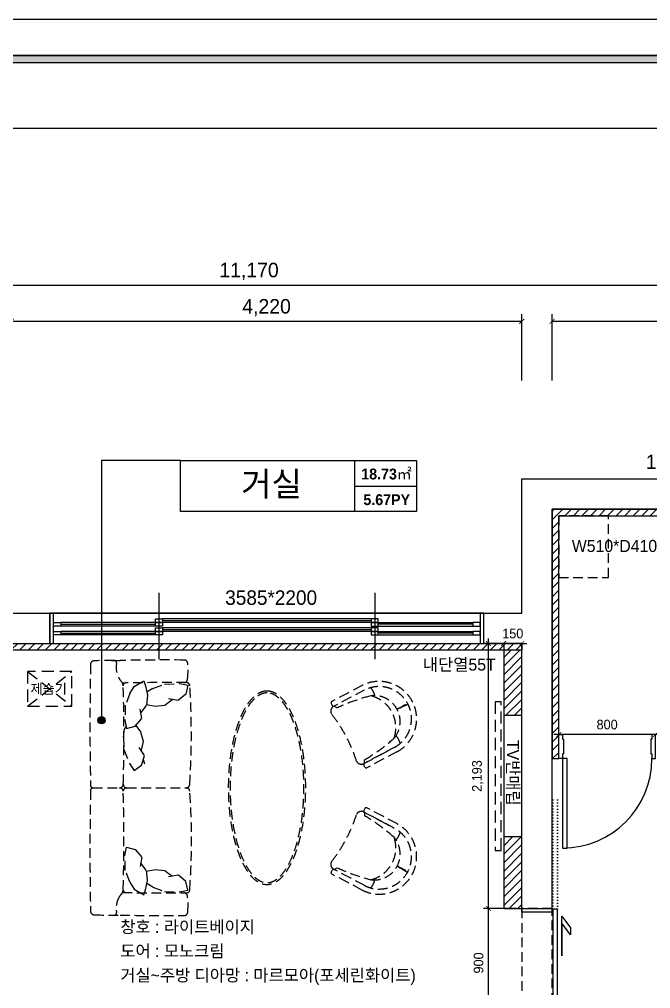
# Model space of a CAD drawing. Header units: inches. Extents: x 45519 to 207552, y -100391 to 47052.
# Drawn here: x 152635 to 157852, y 28388 to 36407 of the extents above; entities that cross this region are included whole.
import ezdxf
from ezdxf.enums import TextEntityAlignment as Align

# ---------------------------------------------------------------- set-up
doc = ezdxf.new("R2010")
doc.units = ezdxf.units.IN
doc.header["$LTSCALE"] = 100
doc.header["$MEASUREMENT"] = 0
doc.header["$PDSIZE"] = 700.071425
for name, pattern in [('DASHEDX2', [1.5, 1, -0.5]), ('DH-HID2', [1.2, 0.8, -0.4]), ('DOT', [0.25, 0, -0.25])]:
    doc.linetypes.add(name, pattern=pattern)
for name, color, linetype in [('0-ELC TEXT', 7, 'Continuous'), ('03-TEXT', 3, 'Continuous'), ('03-WAL NEW', 3, 'Continuous'), ('06-FUR', 6, 'Continuous'), ('07-DIM', 1, 'Continuous'), ('07-DIM WAL', 5, 'Continuous'), ('2-con', 2, 'Continuous'), ('3.기호.계단선', 30, 'Continuous'), ('4-win', 4, 'Continuous'), ('7', 7, 'Continuous'), ('CO-DO-FR', 7, 'Continuous'), ('CO-DOOR', 8, 'Continuous'), ('F-SYM', 7, 'Continuous'), ('FORM(YOURNAME)-11', 1, 'Continuous'), ('FU-FURM', 251, 'DH-HID2'), ('도면층4', 4, 'Continuous'), ('도면층5', 5, 'Continuous'), ('설비', 140, 'Continuous')]:
    doc.layers.add(name, color=color, linetype=linetype)
doc.styles.add('HY 울릉도 L', font='')
doc.styles.add('YOURNAME', font='HY울릉도M.TTF')
doc.styles.add('넥슨고딕', font='NEXONLv1GothicBold.ttf')
doc.styles.add('마감재', font='stylu.ttf')
doc.styles.add('코레일둥고', font='Korail_Round_Gothic_Medium.ttf')
doc.styles.get('HY 울릉도 L').set_extended_font_data('HY울릉도L')
doc.dimstyles.new('40', dxfattribs={"dimscale": 40, "dimtxt": 2, "dimasz": 1, "dimexe": 1, "dimexo": 1, "dimgap": 1, "dimtad": 1, "dimdec": 0, "dimrnd": 0.05, "dimdsep": 46, "dimlunit": 6, "dimtxsty": 'HY 울릉도 L', "dimblk": 'ARCHTICK', "dimcen": 2.5, "dimdle": 1, "dimclrd": 133, "dimclre": 133, "dimclrt": 30, "dimadec": 0, "dimazin": 0, "dimtfac": 1, "dimtdec": 0, "dimtix": 1, "dimtmove": 2, "dimatfit": 3, "dimldrblk": 'ARCHTICK', "dimfxl": 0, "dimlwd": -1, "dimlwe": -1, "dimarcsym": 0})
doc.dimstyles.new('벽치수 Copy of DIM-50', dxfattribs={"dimscale": 60, "dimtxt": 2, "dimasz": 0.7, "dimexe": 1, "dimexo": 1, "dimgap": 0.7, "dimtad": 1, "dimdec": 0, "dimzin": 1, "dimdsep": 46, "dimlunit": 6, "dimtxsty": '마감재', "dimblk": 'ARCHTICK', "dimcen": -0.09, "dimclrd": 1, "dimclre": 1, "dimclrt": 3, "dimadec": 0, "dimazin": 0, "dimtfac": 1, "dimtdec": 0, "dimtix": 1, "dimtmove": 2, "dimatfit": 0, "dimldrblk": 'ARCHTICK', "dimfxl": 0, "dimtolj": 1, "dimtzin": 0, "dimarcsym": 0})
pattern_1 = [(45, (18351.733, 0), (-35.355339, 35.355339), [])]

# ---------------------------------------------------------------- blocks, each defined once
blk = doc.blocks.new('FORM-PLAN')
at = {"layer": 'FORM(YOURNAME)-11'}
h = blk.add_hatch(color=256, dxfattribs=at)
h.dxf.hatch_style = 1
h.paths.add_polyline_path([(-71444, 55115), (10556, 55115), (10556, 54915), (-71444, 54915)])
h.paths.add_polyline_path([(-71444, -2085), (10556, -2085), (10556, -2285), (-71444, -2285)])
at = {"layer": 'Defpoints', "color": 158}
for points in [[(-71444, -2285), (10556, -2285), (10556, 55115), (-71444, 55115)], [(-69444, 53115), (-64, 53115), (-64, 1215), (-69444, 1215)]]:
    blk.add_lwpolyline(points, close=True, dxfattribs=at)
at = {"layer": 'FORM(YOURNAME)-11', "color": 250}
blk.add_lwpolyline([(-72444, -3285), (11556, -3285), (11556, 56115), (-72444, 56115)], close=True, dxfattribs=at)
at = {"layer": 'FORM(YOURNAME)-11'}
blk.add_lwpolyline([(-71444, 55115), (10556, 55115), (10556, 54915), (-71444, 54915)], close=True, dxfattribs=at)
at = {"layer": 'FORM(YOURNAME)-11', "color": 3, "style": 'YOURNAME'}
for tag, height, p in [('1', 450, (9905, 18188)), ('2', 450, (9905, 17544)), ('3', 450, (9905, 16257)), ('4', 450, (9905, 14326)), ('5', 515, (9905, 12009)), ('6', 515, (9905, 9757)), ('7', 515, (9905, 7504)), ('8', 515, (9905, 5252)), ('9', 515, (9905, 2999)), ('10', 515, (5655, 811)), ('11', 515, (9905, 747)), ('12', 515, (5655, -1441)), ('13', 515, (9905, -1441))]:
    blk.add_attdef(tag, text='', height=height, dxfattribs=at).set_placement(p, align=Align.MIDDLE_RIGHT)
blk = doc.blocks.new('*U426')
at = {"layer": 'F-SYM', "xscale": 0.3, "yscale": 0.3, "zscale": 0.3}
blk.add_blockref('FORM-PLAN', (164785.1, 19572.3), dxfattribs=at)
blk = doc.blocks.new('_ArchTick')
at = {"color": 0, "linetype": 'ByBlock', "const_width": 0.15}
blk.add_lwpolyline([(-0.5, -0.5), (0.5, 0.5)], dxfattribs=at)
blk = doc.blocks.new('*D103')
at = {"layer": '07-DIM', "color": 1, "lineweight": -2}
for p, q in [((148947.9, 33418.8), (148947.9, 34268.8)), ((160117.9, 33418.8), (160117.9, 34268.8)), ((148947.9, 34208.8), (160117.9, 34208.8))]:
    blk.add_line(p, q, dxfattribs=at)
at = {"layer": 'Defpoints', "color": 0}
for p in [(160117.9, 34208.8), (148947.9, 33358.8), (160117.9, 33358.8)]:
    blk.add_point(p, dxfattribs=at)
at = {"layer": '07-DIM', "color": 1, "lineweight": -2, "xscale": 42, "yscale": 42, "zscale": 42, "rotation": 180}
blk.add_blockref('_ArchTick', (148947.9, 34208.8), dxfattribs=at)
at = {"layer": '07-DIM', "color": 1, "lineweight": -2, "xscale": 42, "yscale": 42, "zscale": 42}
blk.add_blockref('_ArchTick', (160117.9, 34208.8), dxfattribs=at)
at = {"layer": '07-DIM', "color": 3, "insert": (154532.9, 34322.1), "char_height": 120, "attachment_point": 5, "style": '마감재'}
blk.add_mtext('\\A1;11,170', dxfattribs=at)
blk = doc.blocks.new('*D104')
at = {"layer": '07-DIM', "color": 1, "lineweight": -2}
for p, q in [((152567.9, 33398.8), (152567.9, 33968.8)), ((156787.9, 33418.8), (156787.9, 33968.8)), ((156787.9, 33908.8), (152567.9, 33908.8))]:
    blk.add_line(p, q, dxfattribs=at)
at = {"layer": 'Defpoints', "color": 0}
for p in [(152567.9, 33908.8), (156787.9, 33358.8), (152567.9, 33338.8)]:
    blk.add_point(p, dxfattribs=at)
at = {"layer": '07-DIM', "color": 1, "lineweight": -2, "xscale": 42, "yscale": 42, "zscale": 42, "rotation": 180}
blk.add_blockref('_ArchTick', (152567.9, 33908.8), dxfattribs=at)
at = {"layer": '07-DIM', "color": 1, "lineweight": -2, "xscale": 42, "yscale": 42, "zscale": 42}
blk.add_blockref('_ArchTick', (156787.9, 33908.8), dxfattribs=at)
at = {"layer": '07-DIM', "color": 3, "insert": (154677.9, 34022.1), "char_height": 120, "attachment_point": 5, "style": '마감재'}
blk.add_mtext('\\A1;4,220', dxfattribs=at)
blk = doc.blocks.new('*D105')
at = {"layer": '07-DIM', "color": 1, "lineweight": -2}
for p, q in [((157037.9, 33418.8), (157037.9, 33968.8)), ((160117.9, 33418.8), (160117.9, 33968.8)), ((160117.9, 33908.8), (157037.9, 33908.8))]:
    blk.add_line(p, q, dxfattribs=at)
at = {"layer": 'Defpoints', "color": 0}
for p in [(157037.9, 33908.8), (157037.9, 33358.8), (160117.9, 33358.8)]:
    blk.add_point(p, dxfattribs=at)
at = {"layer": '07-DIM', "color": 1, "lineweight": -2, "xscale": 42, "yscale": 42, "zscale": 42, "rotation": 180}
blk.add_blockref('_ArchTick', (157037.9, 33908.8), dxfattribs=at)
at = {"layer": '07-DIM', "color": 1, "lineweight": -2, "xscale": 42, "yscale": 42, "zscale": 42}
blk.add_blockref('_ArchTick', (160117.9, 33908.8), dxfattribs=at)
at = {"layer": '07-DIM', "color": 3, "insert": (158577.9, 34022.1), "char_height": 120, "attachment_point": 5, "style": '마감재'}
blk.add_mtext('\\A1;3,080', dxfattribs=at)
blk = doc.blocks.new('*D92')
at = {"layer": '07-DIM WAL', "color": 133}
for p, q in [((156747.9, 29050.8), (156472.2, 29050.8)), ((156512.2, 28110.8), (156512.2, 29090.8)), ((156747.9, 28150.8), (156472.2, 28150.8))]:
    blk.add_line(p, q, dxfattribs=at)
at = {"layer": 'Defpoints', "color": 0}
for p in [(156512.2, 29050.8), (156787.9, 29050.8), (156787.9, 28150.8)]:
    blk.add_point(p, dxfattribs=at)
at = {"layer": '07-DIM WAL', "color": 133, "xscale": 40, "yscale": 40, "zscale": 40}
for p, rotation in [((156512.2, 29050.8), 90), ((156512.2, 28150.8), 270)]:
    blk.add_blockref('_ArchTick', p, dxfattribs=dict(at, rotation=rotation))
at = {"layer": '07-DIM WAL', "color": 30, "insert": (156430.5, 28600.8), "char_height": 80, "attachment_point": 5, "rotation": 90, "style": 'HY 울릉도 L'}
blk.add_mtext('900', dxfattribs=at)
blk = doc.blocks.new('*D121')
at = {"layer": '07-DIM WAL', "color": 133}
blk.add_line((157932.9, 30490.8), (157052.9, 30490.8), dxfattribs=at)
at = {"layer": 'Defpoints', "color": 0}
for p in [(157092.9, 30490.8), (157092.9, 30490.8), (157892.9, 30490.8)]:
    blk.add_point(p, dxfattribs=at)
at = {"layer": '07-DIM WAL', "color": 133, "xscale": 40, "yscale": 40, "zscale": 40, "rotation": 180}
blk.add_blockref('_ArchTick', (157092.9, 30490.8), dxfattribs=at)
at = {"layer": '07-DIM WAL', "color": 133, "xscale": 40, "yscale": 40, "zscale": 40}
blk.add_blockref('_ArchTick', (157892.9, 30490.8), dxfattribs=at)
at = {"layer": '07-DIM WAL', "color": 30, "insert": (157492.9, 30572.6), "char_height": 80, "attachment_point": 5, "style": 'HY 울릉도 L'}
blk.add_mtext('800', dxfattribs=at)
blk = doc.blocks.new('F-312')
at = {"layer": 'FU-FURM'}
for p, q in [((150, -25), (150, -245.7)), ((150, -25), (150, -245.2)), ((1203.9, -178.6), (1203.7, -249.5)), ((-630.8, -329.5), (-534.2, -292.5)), ((-534.2, -292.5), (-409.5, -288.9)), ((-409.5, -288.9), (-341.8, -302.5)), ((-341.8, -302.5), (-359.8, -374.7)), ((150, -304.5), (150, -795.1)), ((150, -305.4), (150, -795.1)), ((465.9, -281.3), (350, -327.6)), ((569.2, -276.9), (465.9, -281.3)), ((569.2, -276.9), (636.2, -285.9)), ((636.2, -285.9), (655.4, -299.8)), ((709.5, -288.9), (641.8, -302.5)), ((641.8, -302.5), (659.8, -374.7)), ((834.2, -292.5), (709.5, -288.9)), ((930.8, -329.5), (834.2, -292.5)), ((-688.7, -364.4), (-724.7, -425.2)), ((-630.8, -329.5), (-688.7, -364.4)), ((-359.8, -374.7), (-423, -428.8)), ((350, -327.6), (293.3, -366.9)), ((293.3, -366.9), (338.5, -426)), ((418, -450.6), (502, -394.5)), ((665.5, -379.5), (611.7, -417.9)), ((659.8, -374.7), (723, -428.8)), ((930.8, -329.5), (988.7, -364.4)), ((988.7, -364.4), (1024.7, -425.2)), ((-724.7, -425.2), (-736.2, -444.7)), ((-736.2, -444.7), (-694.5, -458.6)), ((-694.5, -458.6), (-613.7, -475.9)), ((-671, -520.7), (-640.6, -470.1)), ((-613.7, -475.9), (-531.7, -465.9)), ((-539.9, -466.9), (-524.7, -537.8)), ((-531.7, -465.9), (-472.7, -419.8)), ((-423, -428.8), (-522.4, -410.8)), ((338.5, -426), (418, -450.6)), ((384, -440.1), (347.9, -452.1)), ((532.5, -441.3), (460, -422.6)), ((611.7, -417.9), (532.5, -441.3)), ((723, -428.8), (822.4, -410.8)), ((831.7, -465.9), (772.7, -419.8)), ((839.9, -466.9), (824.7, -537.8)), ((913.7, -475.9), (831.7, -465.9)), ((994.5, -458.6), (913.7, -475.9)), ((971, -520.7), (940.6, -470.1)), ((1036.2, -444.7), (994.5, -458.6)), ((1024.7, -425.2), (1036.2, -444.7)), ((-671, -520.7), (-708, -617.3)), ((-524.7, -537.8), (-534.7, -619.8)), ((824.7, -537.8), (834.7, -619.8)), ((971, -520.7), (1008, -617.3)), ((-708, -617.3), (-711.7, -742)), ((-571.7, -728.5), (-589.8, -629.1)), ((-534.7, -619.8), (-580.8, -678.8)), ((834.7, -619.8), (880.8, -678.8)), ((871.7, -728.5), (889.8, -629.1)), ((1008, -617.3), (1011.7, -742)), ((-711.7, -742), (-698.1, -809.7)), ((-698.1, -809.7), (-625.9, -791.7)), ((-625.9, -791.7), (-571.7, -728.5)), ((925.9, -791.7), (871.7, -728.5)), ((998.1, -809.7), (925.9, -791.7)), ((1011.7, -742), (998.1, -809.7)), ((-633.6, -2131.4), (-563.9, -1999.5)), ((-547.5, -1994.5), (-531.4, -2003)), ((847.5, -1994.5), (831.4, -2003)), ((933.6, -2131.4), (863.9, -1999.5)), ((-596, -2151.3), (-526.3, -2019.4)), ((-526.3, -2019.4), (-511.1, -2042.6)), ((826.3, -2019.4), (811.1, -2042.6)), ((896, -2151.3), (826.3, -2019.4)), ((-694.1, -2245.8), (-633.6, -2131.4)), ((-656.5, -2265.6), (-596, -2151.3)), ((956.5, -2265.6), (896, -2151.3)), ((994.1, -2245.8), (933.6, -2131.4)), ((-50.8, -2263.8), (-123.4, -2401.1)), ((-123.4, -2401.1), (-53.7, -2269.2)), ((-85.8, -2421), (-16.1, -2289.1)), ((-53.7, -2269.2), (-81.4, -2269.7)), ((-21.2, -2272.7), (-37.3, -2264.1)), ((385.8, -2421), (316.1, -2289.1)), ((321.2, -2272.7), (337.3, -2264.1)), ((350.8, -2263.8), (423.4, -2401.1)), ((353.7, -2269.2), (381.4, -2269.7)), ((423.4, -2401.1), (353.7, -2269.2)), ((-183.8, -2515.5), (-123.4, -2401.1)), ((-123.4, -2401.1), (-183.8, -2515.5)), ((483.8, -2515.5), (423.4, -2401.1)), ((423.4, -2401.1), (483.8, -2515.5)), ((-146.2, -2535.3), (-85.8, -2421)), ((446.2, -2535.3), (385.8, -2421))]:
    blk.add_line(p, q, dxfattribs=at)
for centre, radius, start, end in [((-376, -25610.8), 25610.8, 88.86781, 91.10619), ((676.3, -25636.1), 25636.1, 88.89434, 91.13163), ((2493.8, -188.8), 3397.5, 177.40062, 181.02282), ((-870.2, -34.8), 30, 91.38474, 180), ((130, -25), 20, 0, 90), ((170, -25), 20, 90, 180), ((1170.3, -34.8), 30, 0, 88.61526), ((-2435.7, -198.6), 3639.7, 359.97379, 2.58012), ((-883.4, -200.3), 20, 180.02116, 275.07823), ((-845.7, -398.3), 181.7, 57.58776, 101.41564), ((1146.2, -398.3), 181.7, 78.58436, 122.41224), ((1183.9, -200.3), 20, 264.92177, 359.97884), ((21520.1, -660.7), 22427, 178.94948, 180.29926), ((-776.8, -297.7), 60, 43.42327, 61.65673), ((-689.6, -215.2), 60, 223.42327, 267.73318), ((21093.9, -674.3), 21813.9, 178.93528, 180.32022), ((-696.7, -295), 20, 90, 180), ((-284, 13638.9), 13920, 268.31346, 271.66786), ((120, -245.2), 30, 272.18103, 0), ((120, -304.5), 30, 0, 78.94607), ((180, -245.7), 30, 180, 267.92689), ((180, -305.4), 30, 87.75208, 180), ((577.1, 14119.8), 14401, 268.41541, 271.6528), ((990.1, -215.2), 60, 272.26682, 316.57673), ((997.3, -295), 20, 0, 90), ((-20793.4, -674.3), 21813.9, 359.67978, 1.06472), ((1077.3, -297.7), 60, 118.34327, 136.57673), ((-21219.6, -660.7), 22427, 359.70074, 1.05052), ((-876.7, -778.4), 30, 178.93272, 265.34866), ((-749.8, -776.5), 30, 276.11973, 1.06246), ((-689.7, -796.1), 30, 180.29758, 265.15525), ((120, -795.1), 30, 275.78885, 0), ((180, -795.1), 30, 180, 264.96507), ((990.2, -796.1), 30, 274.84475, 359.70242), ((1050.3, -776.5), 30, 178.93754, 263.88027), ((1177.2, -778.4), 30, 274.65134, 1.06728), ((-821.9, -197.1), 613.8, 264.64822, 277.04177), ((-282.7, 4676.6), 5516.5, 265.73187, 274.21801), ((592.9, 5659.1), 6497.4, 266.33333, 273.52821), ((1122.4, -197.1), 613.8, 262.95823, 275.35178), ((-553.2, -2005.2), 12.2, 62.1409, 152.1409), ((-537.1, -2013.7), 12.2, 332.1409, 62.1409), ((-484.1, -2034.8), 44.5, 62.1409, 152.1409), ((308.5, -1011.9), 1250.1, 231.87696, 252.40484), ((-8.5, -1011.9), 1250.1, 287.59516, 308.12304), ((784.1, -2034.8), 44.5, 27.8591, 117.8591), ((837.1, -2013.7), 12.2, 117.8591, 207.8591), ((853.2, -2005.2), 12.2, 27.8591, 117.8591), ((1007.6, -2743.9), 1672.8, 155.2121, 165.36025), ((-707.6, -2743.9), 1672.8, 14.63975, 24.7879), ((-90.2, -2242.9), 44.5, 332.1409, 62.1409), ((390.2, -2242.9), 44.5, 117.8591, 207.8591), ((-420.2, -2390.6), 309.8, 152.1409, 332.1409), ((-420.2, -2390.6), 267.3, 152.1409, 332.1409), ((-584.3, -2214.9), 141.6, 228.46031, 258.43055), ((-397.9, -2349.4), 214.8, 172.43828, 310.19599), ((-348.2, -2258.5), 270, 193.40031, 289.23396), ((-1516.3, -1409.9), 1672.8, 318.71871, 329.0697), ((-42.9, -2274.9), 12.2, 62.1409, 152.1409), ((-26.8, -2283.4), 12.2, 332.1409, 62.1409), ((326.8, -2283.4), 12.2, 117.8591, 207.8591), ((342.9, -2274.9), 12.2, 27.8591, 117.8591), ((1816.3, -1409.9), 1672.8, 210.9303, 221.28129), ((720.2, -2390.6), 309.8, 207.8591, 27.8591), ((720.2, -2390.6), 267.3, 207.8591, 27.8591), ((697.9, -2349.4), 214.8, 229.80401, 7.56172), ((648.2, -2258.5), 270, 250.76604, 346.59969), ((884.3, -2214.9), 141.6, 281.56945, 311.53969), ((-915, -2360.3), 449.6, 324.1217, 336.7973), ((-116.5, -2782.4), 449.6, 147.48629, 160.16011), ((-182.6, -2427.3), 141.6, 226.16391, 255.8215), ((482.6, -2427.3), 141.6, 284.1785, 313.83609), ((416.5, -2782.4), 449.6, 19.83989, 32.51371), ((1215, -2360.3), 449.6, 203.2027, 215.8783)]:
    blk.add_arc(centre, radius, start, end, dxfattribs=at)
at = {"layer": 'FU-FURM', "extrusion": (0, 0, -1)}
blk.add_ellipse((150, -1463.6), major_axis=(800, 0), ratio=0.4, dxfattribs=at)
at = {"layer": 'FU-FURM'}
blk.add_open_spline([(935, -1463.6), (935, -1472.7), (933.9, -1481.7), (929.5, -1499.9), (926.3, -1509), (917.4, -1527.3), (911.8, -1536.5), (898.2, -1554.7), (890.3, -1563.8), (872.1, -1581.9), (861.8, -1590.8), (839.1, -1608.2), (826.6, -1616.8), (799.5, -1633.5), (784.9, -1641.6), (753.7, -1657.3), (737.1, -1664.8), (702.2, -1679.3), (683.8, -1686.2), (637.3, -1702.1), (608.4, -1710.7), (547.8, -1726.2), (516.1, -1733.2), (450.7, -1745.3), (416.9, -1750.5), (347.8, -1759), (312.5, -1762.2), (241.2, -1766.9), (205.1, -1768.2), (132.9, -1768.9), (96.7, -1768.2), (24.8, -1765), (-10.8, -1762.4), (-80.8, -1755.3), (-115.2, -1750.7), (-182.1, -1739.9), (-214.5, -1733.5), (-277, -1719.1), (-307, -1711.1), (-363.8, -1693.5), (-390.6, -1683.9), (-440.7, -1663.5), (-464, -1652.6), (-506.3, -1629.8), (-525.5, -1617.8), (-555.3, -1596.1), (-566.9, -1586.5), (-587.5, -1566.9), (-596.4, -1557), (-611.4, -1537.2), (-617.5, -1527.2), (-626.1, -1509.2), (-629, -1501.2), (-633.2, -1485.3), (-634.4, -1477.4), (-635.3, -1461.5), (-634.8, -1453.6), (-632.3, -1437.7), (-630.2, -1429.8), (-624.3, -1413.8), (-620.4, -1405.8), (-611, -1389.7), (-605.3, -1381.7), (-592.3, -1365.7), (-584.9, -1357.8), (-568.2, -1342.1), (-559.1, -1334.3), (-539, -1319), (-528.1, -1311.5), (-499.4, -1293.5), (-480.8, -1283.3), (-440.4, -1263.7), (-418.7, -1254.4), (-372.4, -1236.8), (-347.9, -1228.6), (-296.5, -1213.3), (-269.6, -1206.3), (-213.8, -1193.7), (-184.9, -1188), (-125.6, -1178.1), (-95.2, -1173.9), (-33.3, -1166.9), (-1.8, -1164.2), (61.8, -1160.3), (93.9, -1159.2), (158.2, -1158.4), (190.4, -1158.8), (254.5, -1161.1), (286.3, -1163.1), (349.2, -1168.5), (380.2, -1172), (440.9, -1180.4), (470.6, -1185.4), (528.2, -1196.7), (556.1, -1203), (609.8, -1217), (635.6, -1224.7), (684.5, -1241.1), (707.7, -1249.9), (751, -1268.6), (771.3, -1278.4), (808.4, -1298.8), (825.4, -1309.5), (855.8, -1331.3), (869.2, -1342.6), (889.8, -1362.9), (897.7, -1371.9), (911.3, -1390), (916.9, -1399.1), (925.8, -1417.3), (929.2, -1426.3), (933.7, -1444.3), (934.9, -1453.3), (935, -1462.7), (935, -1463.2), (935, -1463.6)], degree=3, knots=[0, 0, 0, 0, 0.096006, 0.096006, 0.192013, 0.192013, 0.288019, 0.288019, 0.384026, 0.384026, 0.480032, 0.480032, 0.576039, 0.576039, 0.672045, 0.672045, 0.768052, 0.768052, 0.864058, 0.864058, 1.000623, 1.000623, 1.137188, 1.137188, 1.273752, 1.273752, 1.410317, 1.410317, 1.546881, 1.546881, 1.683446, 1.683446, 1.820011, 1.820011, 1.956575, 1.956575, 2.09314, 2.09314, 2.229705, 2.229705, 2.366269, 2.366269, 2.502834, 2.502834, 2.639398, 2.639398, 2.743847, 2.743847, 2.848296, 2.848296, 2.952744, 2.952744, 3.036859, 3.036859, 3.120973, 3.120973, 3.205087, 3.205087, 3.289202, 3.289202, 3.373316, 3.373316, 3.45743, 3.45743, 3.541545, 3.541545, 3.625659, 3.625659, 3.709774, 3.709774, 3.831324, 3.831324, 3.952874, 3.952874, 4.074424, 4.074424, 4.195974, 4.195974, 4.317525, 4.317525, 4.439075, 4.439075, 4.560625, 4.560625, 4.682175, 4.682175, 4.803725, 4.803725, 4.925276, 4.925276, 5.046826, 5.046826, 5.168376, 5.168376, 5.289926, 5.289926, 5.411476, 5.411476, 5.533027, 5.533027, 5.654577, 5.654577, 5.776127, 5.776127, 5.897677, 5.897677, 5.992828, 5.992828, 6.087979, 6.087979, 6.18313, 6.18313, 6.278281, 6.278281, 6.283185, 6.283185, 6.283185, 6.283185], dxfattribs=at)
blk = doc.blocks.new('*D120')
at = {"layer": '07-DIM WAL', "color": 133}
for p, q in [((156637.9, 31243.8), (156597.9, 31243.8)), ((156787.9, 31243.8), (156637.9, 31243.8)), ((156787.9, 31243.8), (156827.9, 31243.8))]:
    blk.add_line(p, q, dxfattribs=at)
at = {"layer": 'Defpoints', "color": 0}
for p in [(156637.9, 31243.8), (156637.9, 31243.8), (156787.9, 31243.8)]:
    blk.add_point(p, dxfattribs=at)
at = {"layer": '07-DIM WAL', "color": 133, "xscale": 40, "yscale": 40, "zscale": 40}
blk.add_blockref('_ArchTick', (156637.9, 31243.8), dxfattribs=at)
at = {"layer": '07-DIM WAL', "color": 133, "xscale": 40, "yscale": 40, "zscale": 40, "rotation": 180}
blk.add_blockref('_ArchTick', (156787.9, 31243.8), dxfattribs=at)
at = {"layer": '07-DIM WAL', "color": 30, "insert": (156712.9, 31325.6), "char_height": 80, "attachment_point": 5, "style": 'HY 울릉도 L'}
blk.add_mtext('150', dxfattribs=at)
blk = doc.blocks.new('vudauseh2')
at = {"layer": '2-con'}
for p, q in [((181987.9, 13673.8), (181987.9, 14785.8)), ((181987.9, 14785.8), (183157.9, 14785.8)), ((182237.9, 11230.8), (182237.9, 14535.8)), ((182237.9, 14535.8), (183157.9, 14535.8)), ((177767.9, 13673.8), (178087.9, 13673.8)), ((178087.9, 13423.8), (178087.9, 13673.8)), ((181672.9, 13423.8), (181672.9, 13673.8)), ((181672.9, 13673.8), (181987.9, 13673.8)), ((177767.9, 13423.8), (178087.9, 13423.8)), ((181672.9, 13423.8), (181987.9, 13423.8)), ((181987.9, 11230.8), (181987.9, 13423.8)), ((181987.9, 11230.8), (182237.9, 11230.8))]:
    blk.add_line(p, q, dxfattribs=at)
at = {"layer": '4-win'}
for points in [[(178087.9, 13673.8), (178087.9, 13423.8), (181672.9, 13423.8), (181672.9, 13673.8)], [(178087.9, 13673.8), (178087.9, 13423.8), (178117.9, 13423.8), (178117.9, 13673.8)], [(181642.9, 13673.8), (181642.9, 13423.8), (181672.9, 13423.8), (181672.9, 13673.8)]]:
    blk.add_lwpolyline(points, close=True, dxfattribs=at)
at = {"layer": '도면층4'}
for p, q in [((178987.9, 13843), (178987.9, 13293)), ((180772.9, 13843), (180772.9, 13293)), ((178087.9, 13673.8), (181672.9, 13673.8)), ((178177.9, 13583), (178959.2, 13583)), ((179019.2, 13613), (180741.6, 13613)), ((181582.9, 13583), (180801.6, 13583)), ((178177.9, 13509.2), (178959.2, 13509.2)), ((179019.2, 13539.2), (180741.6, 13539.2)), ((181582.9, 13509.2), (180801.6, 13509.2))]:
    blk.add_line(p, q, dxfattribs=at)
for points in [[(178117.9, 13568), (178117.9, 13598), (178177.9, 13598), (178177.9, 13568)], [(178959.2, 13598), (178959.2, 13628), (179019.2, 13628), (179019.2, 13598)], [(178959.2, 13568), (178959.2, 13598), (179019.2, 13598), (179019.2, 13568)], [(178959.2, 13524.2), (178959.2, 13554.2), (179019.2, 13554.2), (179019.2, 13524.2)], [(180801.6, 13598), (180801.6, 13628), (180741.6, 13628), (180741.6, 13598)], [(180801.6, 13568), (180801.6, 13598), (180741.6, 13598), (180741.6, 13568)], [(180801.6, 13524.2), (180801.6, 13554.2), (180741.6, 13554.2), (180741.6, 13524.2)], [(181642.9, 13568), (181642.9, 13598), (181582.9, 13598), (181582.9, 13568)], [(178117.9, 13494.2), (178117.9, 13524.2), (178177.9, 13524.2), (178177.9, 13494.2)], [(178959.2, 13494.2), (178959.2, 13524.2), (179019.2, 13524.2), (179019.2, 13494.2)], [(180801.6, 13494.2), (180801.6, 13524.2), (180741.6, 13524.2), (180741.6, 13494.2)], [(181642.9, 13494.2), (181642.9, 13524.2), (181582.9, 13524.2), (181582.9, 13494.2)]]:
    blk.add_lwpolyline(points, close=True, dxfattribs=at)
at = {"layer": '도면층5'}
for p, q in [((178959.2, 13598), (178177.9, 13598)), ((178959.2, 13568), (178177.9, 13568)), ((180741.6, 13628), (179019.2, 13628)), ((180741.6, 13598), (179019.2, 13598)), ((180741.6, 13554.2), (179019.2, 13554.2)), ((180801.6, 13598), (181582.9, 13598)), ((180801.6, 13568), (181582.9, 13568)), ((178959.2, 13524.2), (178177.9, 13524.2)), ((178959.2, 13494.2), (178177.9, 13494.2)), ((180741.6, 13524.2), (179019.2, 13524.2)), ((180801.6, 13524.2), (181582.9, 13524.2)), ((180801.6, 13494.2), (181582.9, 13494.2))]:
    blk.add_line(p, q, dxfattribs=at)
at = {"layer": '도면층4', "style": '코레일둥고'}
for s, p in [('1520*1520', (183014.1, 14866.6)), ('3585*2200', (179536.2, 13743.2))]:
    blk.add_text(s, height=120, dxfattribs=at).set_placement(p)
blk = doc.blocks.new('D-002')
at = {"layer": 'CO-DO-FR'}
for points in [[(0, 200), (0, 0), (30, 0), (30, 40), (40, 40), (40, 160), (30, 160), (30, 200), (0, 200)], [(800, 200), (800, 0), (770, 0), (770, 40), (760, 40), (760, 160), (770, 160), (770, 200), (800, 200)]]:
    blk.add_lwpolyline(points, close=True, dxfattribs=at)
at = {"layer": 'CO-DOOR'}
blk.add_lwpolyline([(730, 940), (730, 200), (770, 200), (770, 940)], close=True, dxfattribs=at)
blk.add_arc((770, 200), 740, 90, 180, dxfattribs=at)
blk = doc.blocks.new('*D233')
at = {"layer": '07-DIM WAL', "color": 133}
for p, q in [((156512.2, 29010.8), (156512.2, 31283.8)), ((156747.9, 31243.8), (156472.2, 31243.8)), ((156747.9, 29050.8), (156472.2, 29050.8))]:
    blk.add_line(p, q, dxfattribs=at)
at = {"layer": 'Defpoints', "color": 0}
for p in [(156512.2, 31243.8), (156787.9, 31243.8), (156787.9, 29050.8)]:
    blk.add_point(p, dxfattribs=at)
at = {"layer": '07-DIM WAL', "color": 133, "xscale": 40, "yscale": 40, "zscale": 40}
for p, rotation in [((156512.2, 31243.8), 90), ((156512.2, 29050.8), 270)]:
    blk.add_blockref('_ArchTick', p, dxfattribs=dict(at, rotation=rotation))
at = {"layer": '07-DIM WAL', "color": 30, "insert": (156424.2, 30147.3), "char_height": 80, "attachment_point": 5, "rotation": 90, "style": 'HY 울릉도 L'}
blk.add_mtext('2,193', dxfattribs=at)

msp = doc.modelspace()

# ---------------------------------------------------------------- hatches: boundary and pattern name
at = {"layer": '0-ELC TEXT'}
h = msp.add_hatch(color=256, dxfattribs=at)
h.dxf.hatch_style = 1
edge = h.paths.add_edge_path()
edge.add_arc((153313.7, 30608.5), 30, 180, 540)
at = {"layer": '03-WAL NEW'}
h = msp.add_hatch(dxfattribs=at)
h.set_pattern_fill('_USER', color=256, scale=50, angle=45, pattern_type=0)
h.set_pattern_definition([(45, (0, 0), (-35.355339, 35.355339), [])])
h.paths.add_polyline_path([(156787.9, 31188.8), (156637.9, 31188.8), (156637.9, 30647.3), (156787.9, 30647.3)])
h.paths.add_polyline_path([(156787.9, 29647.3), (156637.9, 29647.3), (156637.9, 29050.8), (156787.9, 29050.8)])
at = {"layer": '3.기호.계단선'}
h = msp.add_hatch(dxfattribs=at)
h.set_pattern_fill('_USER', color=256, scale=50, angle=45, pattern_type=0)
h.set_pattern_definition(pattern_1)
h.paths.add_polyline_path([(160117.9, 30490.8), (160117.9, 32355.8), (157037.9, 32355.8), (157037.9, 30290.8), (157092.9, 30290.8), (157092.9, 32300.8), (160062.9, 32300.8), (160062.9, 30490.8)])
h = msp.add_hatch(dxfattribs=at)
h.set_pattern_fill('_USER', color=256, scale=50, angle=45, pattern_type=0)
h.set_pattern_definition(pattern_1)
h.paths.add_polyline_path([(152567.9, 31243.8), (156787.9, 31243.8), (156787.9, 31188.8), (152567.9, 31188.8)])

# ---------------------------------------------------------------- linework, layer by layer
at = {"layer": '0-ELC TEXT'}
for p, q in [((155407.1, 32334.3), (155407.1, 32758.8)), ((155407.1, 32546.5), (155916.8, 32546.5))]:
    msp.add_line(p, q, dxfattribs=at)
msp.add_lwpolyline([(153967.1, 32758.8), (153313.7, 32758.8), (153313.7, 30608.5)], dxfattribs=at)
msp.add_lwpolyline([(153967.1, 32758.8), (155916.8, 32758.8), (155916.8, 32334.3), (153967.1, 32334.3)], close=True, dxfattribs=at)
msp.add_circle((153313.7, 30608.5), 30, dxfattribs=at)
at = {"layer": '03-WAL NEW'}
msp.add_lwpolyline([(156787.9, 31243.8), (156637.9, 31243.8), (156637.9, 29050.8), (156787.9, 29050.8)], dxfattribs=at)
msp.add_lwpolyline([(156637.9, 29647.3), (156787.9, 29647.3), (156787.9, 30647.3), (156637.9, 30647.3)], close=True, dxfattribs=at)
at = {"layer": '06-FUR', "color": 7, "linetype": 'DASHEDX2'}
for p, q in [((152702.3, 30724.2), (153069.3, 31012.2)), ((152702.3, 31012.2), (153069.3, 30724.2))]:
    msp.add_line(p, q, dxfattribs=at)
for points in [[(152702.3, 30724.2), (153069.3, 30724.2), (153069.3, 31012.2), (152702.3, 31012.2)], [(156567.9, 29532.3), (156617.9, 29532.3), (156617.9, 30762.3), (156567.9, 30762.3)]]:
    msp.add_lwpolyline(points, close=True, dxfattribs=at)
at = {"layer": '3.기호.계단선'}
for points in [[(160117.9, 30490.8), (160117.9, 32355.8), (157037.9, 32355.8), (157037.9, 30290.8), (157092.9, 30290.8), (157092.9, 32300.8), (160062.9, 32300.8), (160062.9, 30490.8), (160117.9, 30490.8)], [(152567.9, 31243.8), (156787.9, 31243.8), (156787.9, 31188.8), (152567.9, 31188.8), (152567.9, 31243.8)]]:
    msp.add_lwpolyline(points, dxfattribs=at)
at = {"layer": 'CO-DO-FR'}
msp.add_lwpolyline([(156787.9, 29020.8), (156787.9, 29050.8), (157037.9, 29050.8), (157037.9, 29020.8)], close=True, dxfattribs=at)
at = {"layer": 'CO-DOOR', "linetype": 'DOT'}
msp.add_lwpolyline([(157042.9, 29950.8), (157042.9, 29045.8), (157082.9, 29045.8), (157082.9, 29950.8)], close=True, dxfattribs=at)
at = {"layer": 'CO-DOOR', "color": 251, "linetype": 'DH-HID2'}
msp.add_lwpolyline([(156787.9, 28150.8), (157037.9, 28150.8), (157037.9, 29050.8), (156787.9, 29050.8), (156787.9, 28150.8), (156787.9, 28150.8)], dxfattribs=at)
at = {"layer": 'CO-DOOR'}
msp.add_lwpolyline([(157082.9, 28155.8), (157082.9, 29045.8), (157042.9, 29045.8), (157042.9, 28155.8)], close=True, dxfattribs=at)
at = {"layer": 'CO-DOOR', "color": 1}
msp.add_lwpolyline([(157118.6, 28659.7), (157118.6, 28988.9), (157190.8, 28890.3), (157190.8, 28832), (157118.6, 28930.6), (157118.6, 28659.7)], close=True, dxfattribs=at)
at = {"layer": 'FU-FURM'}
msp.add_lwpolyline([(157092.9, 32300.8), (157092.9, 31790.8), (157502.9, 31790.8), (157502.9, 32300.8)], close=True, dxfattribs=at)

# ---------------------------------------------------------------- block references
msp.add_blockref('vudauseh2', (-25200, 17820))
at = {"layer": '7'}
msp.add_blockref('*U426', (0, 0), dxfattribs=at)
at = {"layer": 'CO-DOOR', "rotation": 180}
msp.add_blockref('D-002', (157892.9, 30490.8), dxfattribs=at)
at = {"layer": 'FU-FURM', "rotation": 90}
msp.add_blockref('F-312', (153218.1, 29899.8), dxfattribs=at)

# ---------------------------------------------------------------- texts
at = {"layer": '0-ELC TEXT', "style": '코레일둥고'}
msp.add_text('W510*D410*H490', height=100, dxfattribs=at).set_placement((157200.9, 32000.5))
at = {"layer": '0-ELC TEXT', "color": 7, "linetype": 'DASHEDX2', "style": '코레일둥고'}
msp.add_text('제습기', height=80, dxfattribs=at).set_placement((152726.9, 30828.8))
at = {"layer": '0-ELC TEXT', "style": '코레일둥고'}
msp.add_text('TV반매립', height=100, rotation=270, dxfattribs=at).set_placement((156665.2, 30445.6))
at = {"layer": '03-TEXT'}
for s, height, style, p in [('거실', 200, '코레일둥고', (154718.7, 32463.2)), ('18.73㎡', 90, '넥슨고딕', (155669.3, 32600.7)), ('5.67PY', 90, '넥슨고딕', (155671.2, 32388.4))]:
    msp.add_text(s, height=height, dxfattribs=dict(at, style=style)).set_placement(p, align=Align.CENTER)
at = {"layer": '3.기호.계단선', "style": '코레일둥고'}
msp.add_text('내단열55T', height=100, dxfattribs=at).set_placement((155970.1, 31019.1))
at = {"layer": '설비', "color": 140, "style": '코레일둥고'}
for s, p in [('창호 : 라이트베이지', (153468.8, 28849.3)), ('도어 : 모노크림', (153468.8, 28649.3)), ('거실~주방 디아망 : 마르모아(포세린화이트)', (153468.8, 28449.3))]:
    msp.add_text(s, height=100, dxfattribs=at).set_placement(p)

# ---------------------------------------------------------------- dimensions: what is measured, and where the dimension line sits
at = {"layer": '07-DIM'}
for base, p1, p2, picture, middle in [((160117.9, 34208.8), (148947.9, 33358.8), (160117.9, 33358.8), '*D103', (154532.9, 34322.1)), ((152567.9, 33908.8), (156787.9, 33358.8), (152567.9, 33338.8), '*D104', (154677.9, 34022.1)), ((157037.9, 33908.8), (160117.9, 33358.8), (157037.9, 33358.8), '*D105', (158577.9, 34022.1))]:
    dim = msp.add_linear_dim(base=base, p1=p1, p2=p2, dimstyle='벽치수 Copy of DIM-50', dxfattribs=at)
    dim.commit()
    dim.dimension.update_dxf_attribs({"geometry": picture, "text_midpoint": middle})
at = {"layer": '07-DIM WAL'}
dim = msp.add_linear_dim(base=(156637.9, 31243.8), p1=(156787.9, 31243.8), p2=(156637.9, 31243.8), dimstyle='40', override={"dimfxl": 1.25}, dxfattribs=at)
dim.commit()
dim.dimension.update_dxf_attribs({"geometry": '*D120', "text_midpoint": (156712.9, 31325.6)})
for base, p1, p2, picture, middle in [((156512.2, 31243.8), (156787.9, 29050.8), (156787.9, 31243.8), '*D233', (156424.2, 30147.3)), ((156512.2, 29050.8), (156787.9, 28150.8), (156787.9, 29050.8), '*D92', (156430.5, 28600.8))]:
    dim = msp.add_linear_dim(base=base, p1=p1, p2=p2, angle=90, dimstyle='40', dxfattribs=at)
    dim.commit()
    dim.dimension.update_dxf_attribs({"geometry": picture, "text_midpoint": middle})
dim = msp.add_linear_dim(base=(157092.9, 30490.8), p1=(157892.9, 30490.8), p2=(157092.9, 30490.8), dimstyle='40', dxfattribs=at)
dim.commit()
dim.dimension.update_dxf_attribs({"geometry": '*D121', "text_midpoint": (157492.9, 30572.6)})

doc.saveas('drawing.dxf')
